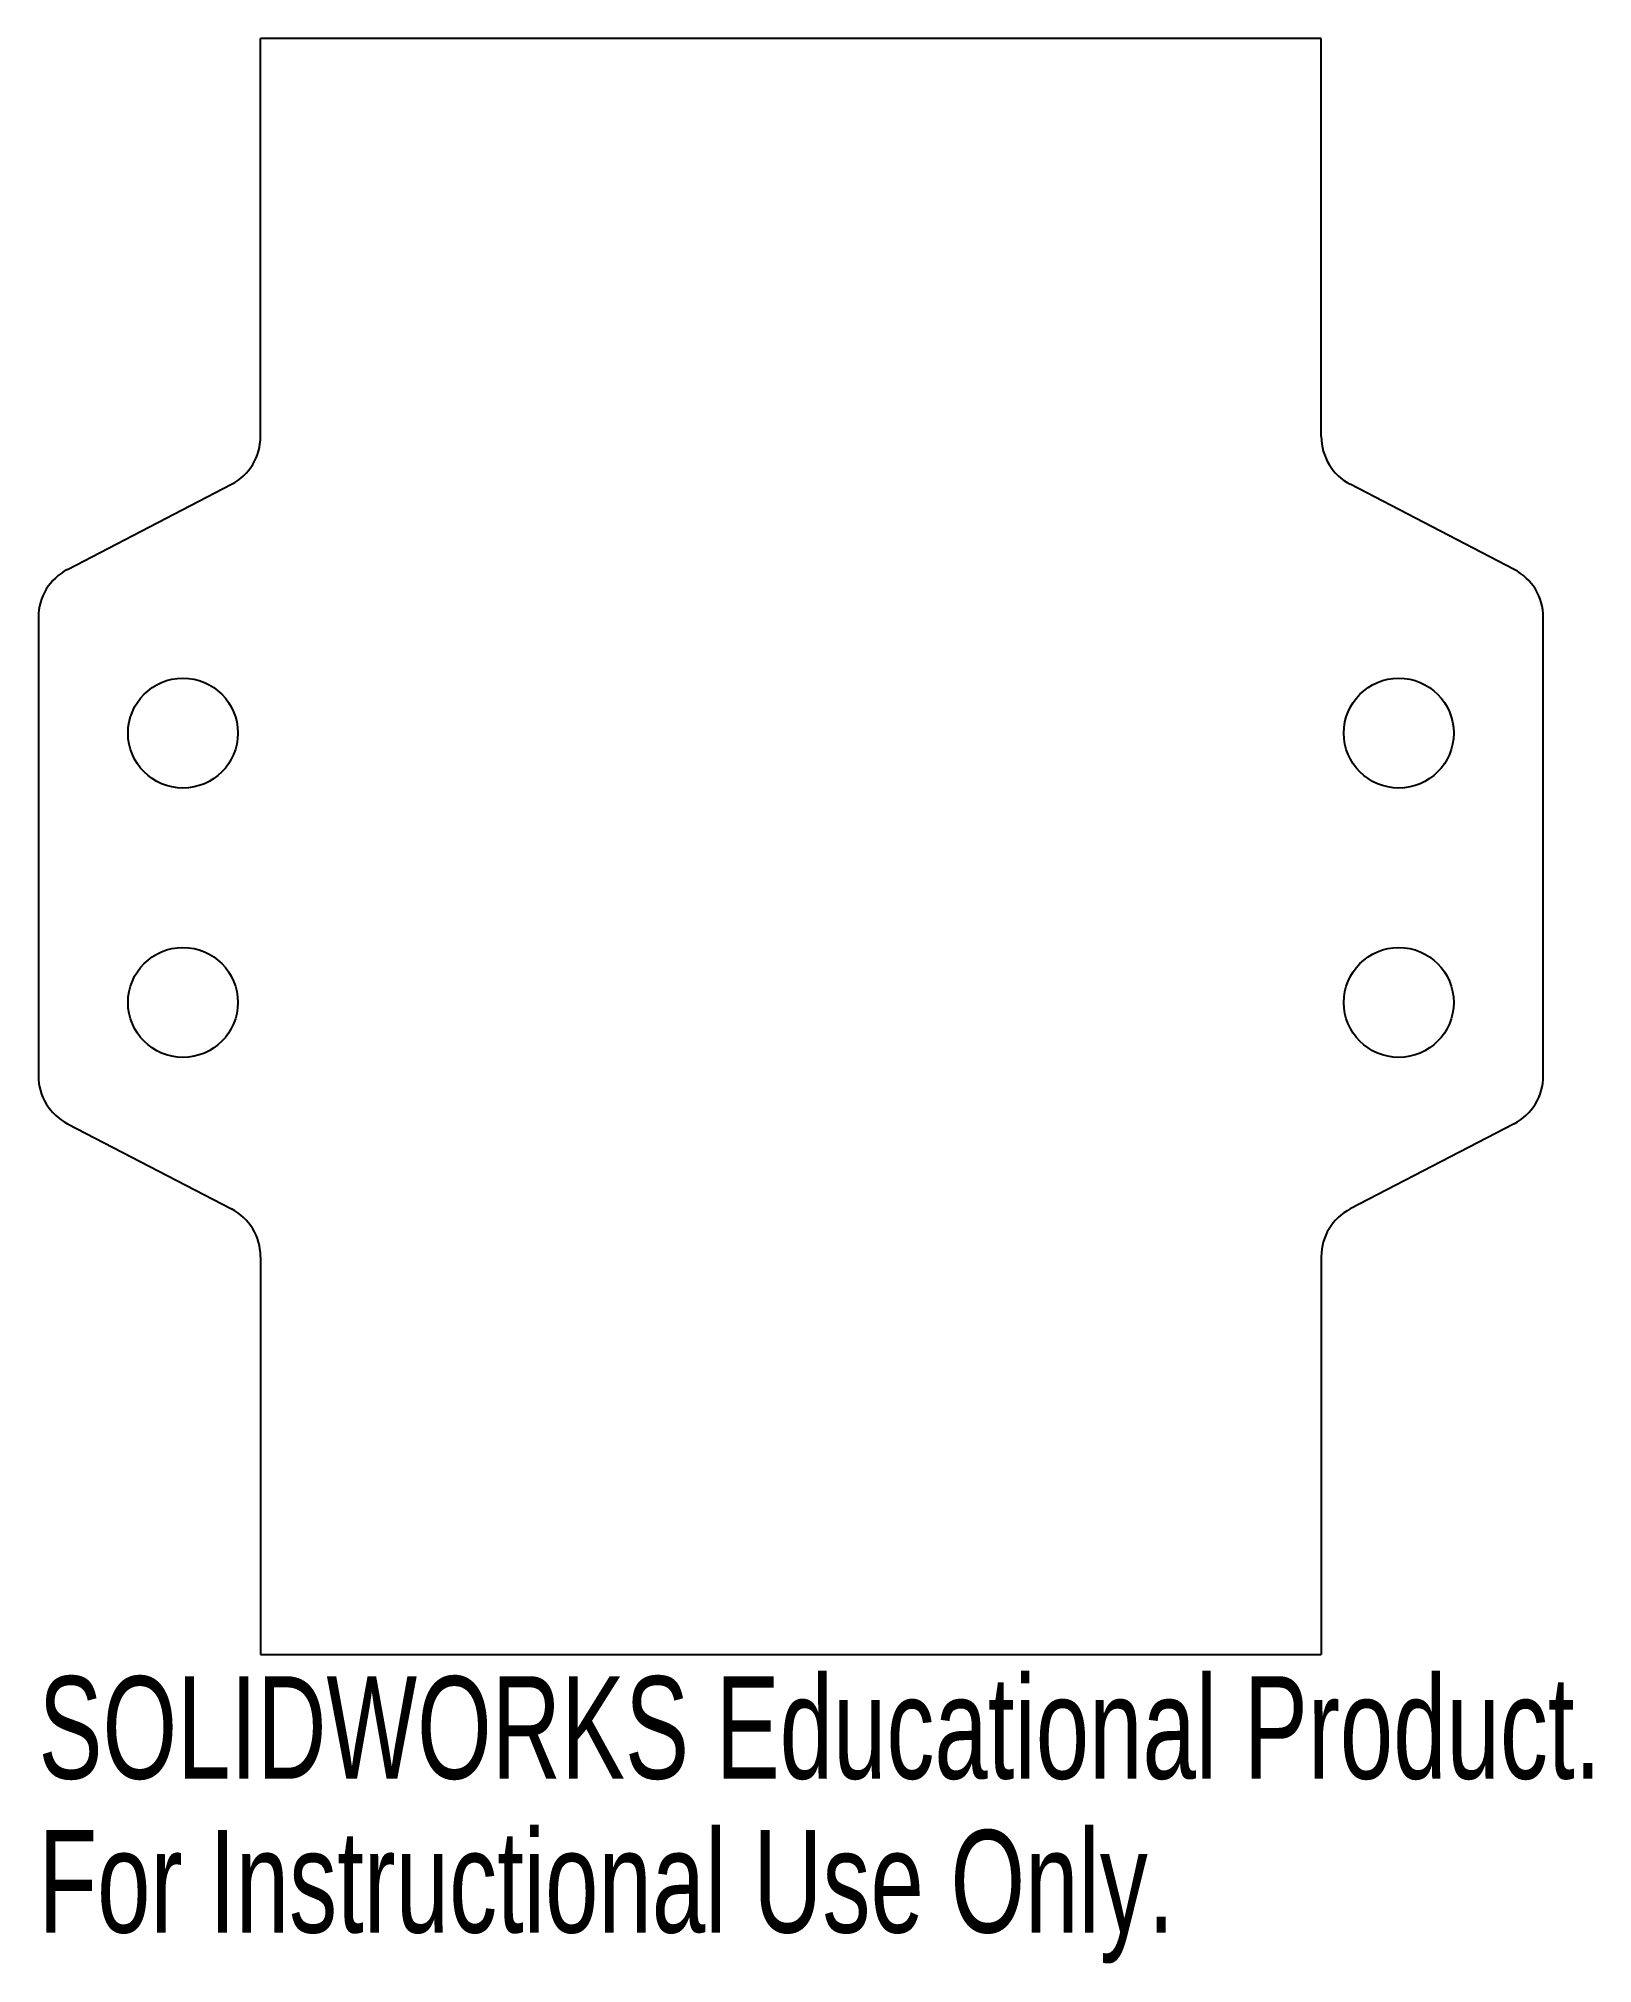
# Model space of a CAD drawing. Header units: inches. Extents: x -1.4 to 1.49, y -2.07 to 1.5.
import ezdxf

# ---------------------------------------------------------------- set-up
doc = ezdxf.new("R2010")
doc.units = ezdxf.units.IN
doc.header["$MEASUREMENT"] = 0
doc.styles.add('SLDTEXTSTYLE0', font='TXT', dxfattribs={"width": 0.7})

msp = doc.modelspace()

# ---------------------------------------------------------------- linework, layer by layer
at = {"color": 7, "linetype": 'Continuous', "lineweight": 25}
for p, q in [((-0.9845, 0.7613), (-0.9845, 1.5)), ((0.9845, 1.5), (-0.9845, 1.5)), ((0.9845, 0.7613), (0.9845, 1.5)), ((-1.3427, 0.5144), (-1.0384, 0.6726)), ((1.3427, 0.5144), (1.0384, 0.6726)), ((-1.3966, 0.4257), (-1.3966, -0.4257)), ((1.3966, -0.4257), (1.3966, 0.4257)), ((-1.3427, -0.5144), (-1.0384, -0.6726)), ((1.3427, -0.5144), (1.0384, -0.6726)), ((-0.9845, -0.7613), (-0.9845, -1.5)), ((0.9845, -0.7613), (0.9845, -1.5)), ((-0.9845, -1.5), (0.9845, -1.5))]:
    msp.add_line(p, q, dxfattribs=at)
for centre in [(-1.1284, 0.2107), (1.1284, 0.2107), (-1.1284, -0.2893), (1.1284, -0.2893)]:
    msp.add_circle(centre, 0.102, dxfattribs=at)
for centre, start, end in [((-1.0845, 0.7613), 297.4694, 0), ((1.0845, 0.7613), 180, 242.5306), ((-1.2966, 0.4257), 117.4694, 180), ((1.2966, 0.4257), 0, 62.5306), ((-1.2966, -0.4257), 180, 242.5306), ((1.2966, -0.4257), 297.4694, 0), ((-1.0845, -0.7613), 0, 62.5306), ((1.0845, -0.7613), 117.4694, 180)]:
    msp.add_arc(centre, 0.1, start, end, dxfattribs=at)

# ---------------------------------------------------------------- texts
at = {"color": 7, "linetype": 'Continuous', "char_height": 0.1903, "attachment_point": 1, "style": 'SLDTEXTSTYLE0'}
for s, insert in [('SOLIDWORKS Educational Product.', (-1.3966, -1.5401)), ('For Instructional Use Only.', (-1.3966, -1.8256))]:
    msp.add_mtext(s, dxfattribs=dict(at, insert=insert))

doc.saveas('drawing.dxf')
